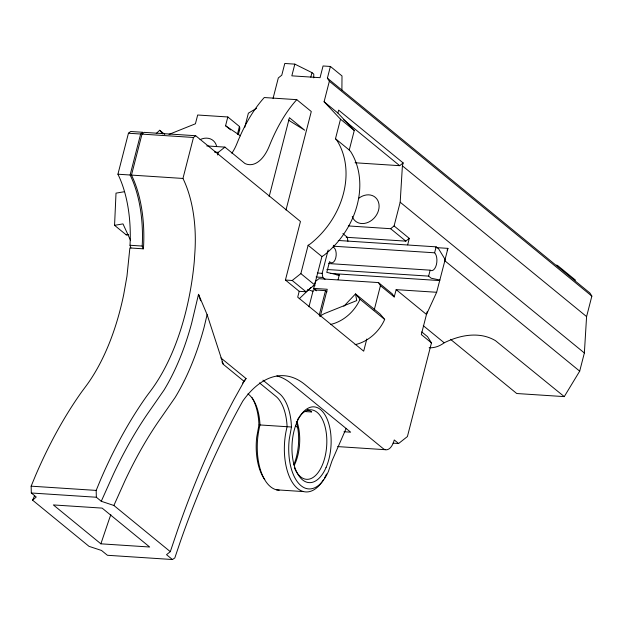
<?xml version="1.0" encoding="UTF-8"?>
<svg xmlns="http://www.w3.org/2000/svg" width="623" height="623" viewBox="0 0 623 623"><rect width="100%" height="100%" fill="white"/><g stroke="black" fill="none" stroke-linecap="round" stroke-linejoin="round"><path stroke-width="0.93" d="M313.751 77.859L313.774 74.106L311.967 72.626L294.835 64.13L284.789 63.476L281.775 75.188L278.317 77.937L273.053 98.426M341.895 90.031L342.004 75.944L330.4 66.451L323.057 65.976L320.051 77.68L291.829 75.842L294.835 64.13M128.26 234.715A46.273 20.107 80.3 0 1 126.165 234.824L114.562 225.331L116.01 193.138L124.436 191.705M130.9 248.032L130.005 245.26L130.199 241.109A97.165 49.871 -86.3 0 0 117.926 174.214L128.447 133.229L130.651 131.492L142.846 132.286L140.642 134.023L130.121 175.008A97.165 49.871 -86.3 0 1 142.394 241.911L142.192 246.054L143.095 248.826M348.327 225.939L390.629 228.703L394.086 225.947L400.184 202.218L402.403 165.85L403.159 162.93L338.632 110.115L337.868 113.036L354.277 130.472L349.262 150.018L350.702 151.654A79.098 63.725 -50.7 0 1 324.131 255.157L321.904 256.559L314.631 284.882L305.979 291.759L299.204 291.315L285.427 280.039L300.457 221.492L195.677 135.728L144.201 132.372L141.997 134.116L131.476 175.094A97.165 49.871 -86.3 0 1 143.422 248.834L129.872 247.946L126.96 276.262L123.681 294.687A180.343 92.562 -86.3 0 1 85.896 386.221L81.59 392.015A430.337 220.885 -86.3 0 0 35.643 475.279L31.15 486.174L31.314 492.995L36.235 497.029L32.591 500.176L89.027 546.355L101.502 550.452L107.413 555.28L172.439 559.524L174.806 557.967L180.421 541.371A700.875 359.744 -86.3 0 1 242.799 401.072A119.982 61.584 -86.3 0 1 304.764 384.43L383.238 448.653A15.816 8.122 -86.3 0 0 394.25 439.955L398.603 443.514L407.411 436.552L431.459 342.884L427.542 336.669L421.748 331.927M450.484 339.294L516.74 393.518L564.259 396.617L579.694 371.152L584.366 352.968L586.586 316.601L591.85 296.112L589.895 293.005L327.394 78.163L330.4 66.451M251.941 397.49A43.54 22.35 -86.3 0 1 258.693 420.805L258.958 424.886L256.723 437.182A44.264 22.724 -86.3 0 0 264.767 479.546M262.945 380.162L280.031 394.141A43.54 22.35 -86.3 0 1 291.206 422.924L291.471 427.004L289.236 439.301A44.264 22.724 -86.3 0 0 301.041 485.699A44.264 22.724 -86.3 0 0 328.43 471.385L332.028 460.81L346.193 428.328M170.305 551.659L177.929 529.137A726.192 372.733 -86.3 0 1 233.547 400.316L244.099 381.362L223.291 364.33L207.109 314.623L198.519 294.313L191.697 323.033A196.261 100.731 -86.3 0 1 164.028 390.068L151.031 408.797A414.443 212.723 -86.3 0 0 113.417 474.181L101.269 501.274L113.877 505.471L170.305 551.659L166.528 554.688L172.439 559.524M207.109 314.623L204.103 327.277A205.683 105.575 -86.3 0 1 175.102 397.529L161.77 416.756A405.028 207.887 -86.3 0 0 125.013 480.652L113.877 505.471M407.668 244.816L409.28 238.383L394.086 225.947M101.269 501.274L96.339 497.24L96.176 490.41L100.669 479.523A430.337 220.885 -86.3 0 1 146.615 396.259L150.93 390.465A180.343 92.562 -86.3 0 0 194.267 261.683L194.898 252.19A97.165 49.871 -86.3 0 0 182.952 178.451L193.48 137.473L195.677 135.728M217.637 154.971L218.315 152.339L224.919 147.114L244.917 163.483A43.392 22.272 -86.3 0 0 269.385 145.813A158.187 81.192 -86.3 0 1 296.774 99.657L311.29 111.525L285.996 210.021M230.642 129.911L225.565 125.753L227.823 116.968L197.678 115.006L195.42 123.79L169.028 134.381M237.394 134.373L239.419 126.469L227.823 116.968M238.321 134.708L239.676 129.436M244.714 127.45L248.375 113.191L256.606 108.27M269.159 196.627L289.422 117.708L304.725 130.23L288.387 120.075M310.815 77.127L311.967 72.626M354.277 130.472L340.501 119.195L324.092 101.759L329.349 81.263L327.394 78.163M285.427 280.039L292.203 280.482L300.854 273.606L308.128 245.283L310.355 243.881A79.098 63.725 -50.7 0 0 336.926 140.377L335.486 138.734L340.501 119.195M299.204 291.315L297.701 297.171L363.692 351.177L366.799 339.013M308.969 306.789L313.322 289.851L325.51 290.653L326.989 291.86M316.648 290.809L313.696 288.387L315.479 281.44L318.937 278.691L378.473 282.577L392.249 293.854L394.211 296.953L396.166 289.64L436.653 292.28L445.165 259.55L438.678 248.927L436.139 246.848L338.25 240.47M325.035 279.236L322.854 277.461L322.161 273.349L328.157 249.987M333.749 245.252L333.289 247.035L334.014 247.635A7.912 4.057 -86.3 0 1 335.758 257.914A7.912 4.057 -86.3 0 1 330.252 262.267L329.528 261.676L326.779 272.399L339.262 275.031L338.079 279.657M319.233 315.113L325.51 290.653M320.238 316.562L327.246 289.274L313.696 288.387M374.213 310.005L380.435 285.677L378.473 282.577M439.908 280.046L431.163 278.201L428.624 276.121L430.15 270.172L328.765 263.56M430.15 270.172L430.968 270.592A9.493 4.875 -86.3 0 0 436.373 264.752A9.493 4.875 -86.3 0 0 435.329 253.631L434.613 252.806L436.139 246.848M427.191 311.648L421.319 334.582L431.459 342.884M435.399 247.557L447.929 248.375L444.923 260.079L445.165 259.55M100.879 543.824L53.36 504.934L102.141 508.111L149.668 547.01L100.879 543.824L108.908 520.104A735.685 377.608 -86.3 0 1 110.832 514.637M32.591 500.176L34.53 495.853M447.143 250.08L447.929 248.375M436.653 292.28L426.475 314.451L396.166 289.64M244.099 381.362L246.062 378.55L220.861 357.921M242.612 383.028L246.062 378.55M343.865 306.259L355.515 293.9L380.17 314.078L384.687 319.459A37.466 30.184 -50.7 0 1 355.071 344.675M156.256 133.532L159.683 130.262L164.76 134.412M299.274 298.736L310.908 287.6M355.048 162.767L399.693 165.679L403.159 162.93M346.248 237.277L405.822 241.132L409.28 238.383M319.692 316.18L324.536 313.533L356.745 300.598L355.515 293.9L360.039 299.274L384.687 319.459M429.138 347.759A22.934 18.48 -50.7 0 0 444.191 342.79C455.834 337.121 469.049 333.531 482.031 335.719A114.321 66.692 -63 0 1 495.464 340.664L564.259 396.617M114.562 225.331L122.988 223.891L130.503 240.252M126.165 234.824L128.042 234.505M291.471 427.004L258.958 424.886M296.774 99.657L264.269 97.538A158.187 81.192 -86.3 0 0 236.88 143.687A43.392 22.272 -86.3 0 1 231.849 153.211M128.447 133.229L140.642 134.023M141.997 134.116L193.48 137.473M206.758 145.93L224.919 147.114M214.491 152.09L218.315 152.339M117.926 174.214L130.121 175.008M131.476 175.094L182.952 178.451M333.227 246.194L434.613 252.806M130.005 245.26L142.192 246.054M326.88 269.486L428.624 276.121M330.283 273.442L439.659 280.576M317.325 273.03L322.161 273.349M336.365 274.836L339.262 275.031M316.087 277.017L322.854 277.461M313.182 285.568L315.113 285.692M304.047 411.484L311.702 411.982A34.826 17.88 -86.3 0 0 307.287 409.7M344.005 431.755L350.648 432.183L291.221 383.55A119.982 61.584 -86.3 0 0 276.869 375.895M393.012 443.155L398.603 443.514M337.65 446.59L385.248 449.697M276.487 489.818L303.588 491.586M31.15 486.174L96.176 490.41M31.314 492.995L96.339 497.24M307.661 289.36L313.042 291.447M225.565 125.753L240.47 135.822M575.512 280.163L558.107 265.92A12.655 6.495 -86.3 0 0 556.503 265.094M329.349 81.263L591.85 296.112M324.092 101.759L337.868 113.036M402.403 165.85L586.586 316.601M343.413 119.616L399.693 165.679M335.486 138.734L349.262 150.018M400.184 202.218L584.366 352.968M444.799 260.741L579.694 371.152M390.629 228.703L405.822 241.132M342.884 233.633L347.237 237.192L347.93 241.303M380.435 285.677L394.211 296.953M423.282 325.673L444.191 342.79M308.128 245.283L321.904 256.559M300.854 273.606L314.631 284.882M292.203 280.482L305.979 291.759M259.464 382.888L276.519 396.851A40.378 20.723 -86.3 0 1 287.094 426.763A47.457 24.359 -86.3 0 0 292.981 483.362A47.457 24.359 -86.3 0 0 323.485 479.772M295.793 426.062L298.035 427.9M247.938 393.868L249.426 395.083A40.378 20.723 -86.3 0 1 259.993 424.995A47.457 24.359 -86.3 0 0 279.197 490.176M159.683 130.262L162.774 133.937M221.897 361.862L223.291 364.33M198.519 294.313L200.622 300.769M358.552 198.441A15.505 12.491 -50.7 0 1 377.74 200.388A15.505 12.491 -50.7 0 1 370.49 221.103A15.505 12.491 -50.7 0 1 352.244 216.438M299.157 417.137A34.826 17.88 -86.3 0 1 323.781 422.596A34.826 17.88 -86.3 0 1 319.186 471.043A34.826 17.88 -86.3 0 1 294.36 467.678M297.264 420.159A34.826 17.88 -86.3 0 1 298.666 417.846M296.898 421.421A34.826 17.88 -86.3 0 1 294.212 465.521M296.33 421.732A37.964 19.484 -86.3 0 1 293.854 464.68M326.545 474.01A47.457 24.359 -86.3 0 1 324.404 478.223M360.039 299.274A37.466 30.184 -50.7 0 1 330.424 324.49M239.419 126.469A46.273 13.683 14.4 0 1 239.076 130.744M200.069 139.614A15.186 12.234 -50.7 0 1 216.516 145.914M326.031 467.593A37.964 19.484 -86.3 0 0 315.76 407.123A37.964 19.484 -86.3 0 0 292.872 459.509A37.964 19.484 -86.3 0 0 326.031 467.593"/></g></svg>
